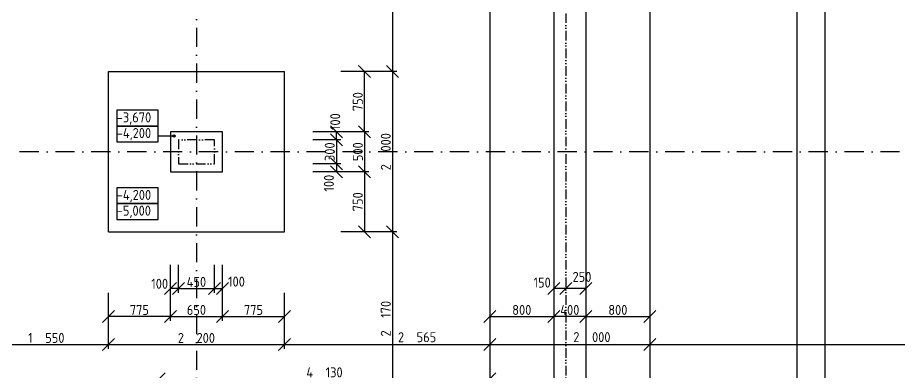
# Model space of a CAD drawing. Extents: x 4511820 to 5180432, y -1526536 to -944957.
# Drawn here: x 4987152 to 4998168, y -1482153 to -1477724 of the extents above; entities that cross this region are included whole.
import ezdxf

# ---------------------------------------------------------------- set-up
doc = ezdxf.new("R2010")
doc.units = 0
doc.header["$MEASUREMENT"] = 0
doc.linetypes.add('ACAD_ISO12W100', pattern=[22, 12, -3, 0.5, -3, 0.5, -3])
doc.linetypes.add('BODKOCIARKOVANA_3', pattern=[5.6, 3, -1.3, 0, -1.3])
doc.layers.get('0').update_dxf_attribs({"linetype": 'CONTINUOUS'})
doc.layers.get('Defpoints').update_dxf_attribs({"color": 61, "linetype": 'CONTINUOUS'})
for name, color, linetype in [('KÓTY', 4, 'CONTINUOUS'), ('MÚRY', 1, 'CONTINUOUS'), ('osi', 253, 'CONTINUOUS'), ('TENKÁ', 7, 'CONTINUOUS')]:
    doc.layers.add(name, color=color, linetype=linetype)
doc.styles.add('STYLE1', font='isocp.shx')
doc.dimstyles.new('STANDARD-50', dxfattribs={"dimtxt": 125, "dimasz": 150, "dimexe": 10, "dimexo": 200, "dimgap": 20, "dimtad": 1, "dimdsep": 46, "dimlunit": 6, "dimtxsty": 'STYLE1', "dimblk1": 'OBLIQUE', "dimblk2": 'OBLIQUE', "dimsah": 1, "dimcen": 2.5, "dimse1": 1, "dimse2": 1, "dimadec": 0, "dimazin": 0, "dimtfac": 1, "dimtmove": 1, "dimatfit": 3, "dimldrblk": 'OBLIQUE', "dimfxl": 1, "dimtolj": 1, "dimtzin": 0, "dimarcsym": 0})

# ---------------------------------------------------------------- blocks, each defined once
blk = doc.blocks.new('_OBLIQUE')
at = {"color": 0, "linetype": 'ByBlock'}
blk.add_line((-0.5, -0.5), (0.5, 0.5), dxfattribs=at)
blk = doc.blocks.new('*D42891')
at = {"layer": 'Defpoints', "color": 0}
for p in [(4990586, -1474078), (4990486, -1478398), (4991835, -1478398)]:
    blk.add_point(p, dxfattribs=at)
at = {"layer": 'KÓTY', "color": 0, "lineweight": -2}
blk.add_line((4991835, -1474078), (4991835, -1478398), dxfattribs=at)
at = {"layer": 'KÓTY', "color": 0, "linetype": 'ByBlock', "lineweight": -2, "xscale": 150, "yscale": 150, "zscale": 150}
for p, rotation in [((4991835, -1474078), 90), ((4991835, -1478398), 270)]:
    blk.add_blockref('_OBLIQUE', p, dxfattribs=dict(at, rotation=rotation))
at = {"layer": 'KÓTY', "color": 0, "insert": (4991752, -1476238), "char_height": 125, "attachment_point": 5, "rotation": 90, "style": 'STYLE1'}
blk.add_mtext('\\A1;4ﾠ320', dxfattribs=at)
blk = doc.blocks.new('*D42892')
at = {"layer": 'Defpoints', "color": 0}
for p in [(4990486, -1478398), (4990486, -1480398), (4991835, -1480398)]:
    blk.add_point(p, dxfattribs=at)
at = {"layer": 'KÓTY', "color": 0, "lineweight": -2}
blk.add_line((4991835, -1478398), (4991835, -1480398), dxfattribs=at)
at = {"layer": 'KÓTY', "color": 0, "linetype": 'ByBlock', "lineweight": -2, "xscale": 150, "yscale": 150, "zscale": 150}
for p, rotation in [((4991835, -1478398), 90), ((4991835, -1480398), 270)]:
    blk.add_blockref('_OBLIQUE', p, dxfattribs=dict(at, rotation=rotation))
at = {"layer": 'KÓTY', "color": 0, "insert": (4991752, -1479398), "char_height": 125, "attachment_point": 5, "rotation": 90, "style": 'STYLE1'}
blk.add_mtext('\\A1;2ﾠ000', dxfattribs=at)
blk = doc.blocks.new('*D42899')
at = {"layer": 'Defpoints', "color": 0}
for p in [(4989711, -1479148), (4989711, -1479648), (4991485, -1479648)]:
    blk.add_point(p, dxfattribs=at)
at = {"layer": 'KÓTY', "color": 0, "lineweight": -2}
blk.add_line((4991485, -1479148), (4991485, -1479648), dxfattribs=at)
at = {"layer": 'KÓTY', "color": 0, "linetype": 'ByBlock', "lineweight": -2, "xscale": 150, "yscale": 150, "zscale": 150}
for p, rotation in [((4991485, -1479148), 90), ((4991485, -1479648), 270)]:
    blk.add_blockref('_OBLIQUE', p, dxfattribs=dict(at, rotation=rotation))
at = {"layer": 'KÓTY', "color": 0, "insert": (4991403, -1479398), "char_height": 125, "attachment_point": 5, "rotation": 90, "style": 'STYLE1'}
blk.add_mtext('\\A1;500', dxfattribs=at)
blk = doc.blocks.new('*D42900')
at = {"layer": 'Defpoints', "color": 0}
for p in [(4989611, -1479248), (4989611, -1479548), (4991135, -1479548)]:
    blk.add_point(p, dxfattribs=at)
at = {"layer": 'KÓTY', "color": 0, "lineweight": -2}
blk.add_line((4991135, -1479248), (4991135, -1479548), dxfattribs=at)
at = {"layer": 'KÓTY', "color": 0, "linetype": 'ByBlock', "lineweight": -2, "xscale": 150, "yscale": 150, "zscale": 150}
for p, rotation in [((4991135, -1479248), 90), ((4991135, -1479548), 270)]:
    blk.add_blockref('_OBLIQUE', p, dxfattribs=dict(at, rotation=rotation))
at = {"layer": 'KÓTY', "color": 0, "insert": (4991052, -1479398), "char_height": 125, "attachment_point": 5, "rotation": 90, "style": 'STYLE1'}
blk.add_mtext('\\A1;300', dxfattribs=at)
blk = doc.blocks.new('*D42901')
at = {"layer": 'Defpoints', "color": 0}
for p in [(4989611, -1479148), (4991135, -1479148), (4989611, -1479248)]:
    blk.add_point(p, dxfattribs=at)
at = {"layer": 'KÓTY', "color": 0, "lineweight": -2}
blk.add_line((4991135, -1479248), (4991135, -1479148), dxfattribs=at)
at = {"layer": 'KÓTY', "color": 0, "linetype": 'ByBlock', "lineweight": -2, "xscale": 150, "yscale": 150, "zscale": 150}
for p, rotation in [((4991135, -1479148), 90), ((4991135, -1479248), 270)]:
    blk.add_blockref('_OBLIQUE', p, dxfattribs=dict(at, rotation=rotation))
at = {"layer": 'KÓTY', "color": 0, "insert": (4991120, -1479023), "char_height": 125, "attachment_point": 5, "rotation": 90, "style": 'STYLE1'}
blk.add_mtext('\\A1;100', dxfattribs=at)
blk = doc.blocks.new('*D42902')
at = {"layer": 'Defpoints', "color": 0}
for p in [(4989611, -1479548), (4989611, -1479648), (4991135, -1479648)]:
    blk.add_point(p, dxfattribs=at)
at = {"layer": 'KÓTY', "color": 0, "lineweight": -2}
blk.add_line((4991135, -1479548), (4991135, -1479648), dxfattribs=at)
at = {"layer": 'KÓTY', "color": 0, "linetype": 'ByBlock', "lineweight": -2, "xscale": 150, "yscale": 150, "zscale": 150}
for p, rotation in [((4991135, -1479548), 90), ((4991135, -1479648), 270)]:
    blk.add_blockref('_OBLIQUE', p, dxfattribs=dict(at, rotation=rotation))
at = {"layer": 'KÓTY', "color": 0, "insert": (4991041, -1479791), "char_height": 125, "attachment_point": 5, "rotation": 90, "style": 'STYLE1'}
blk.add_mtext('\\A1;100', dxfattribs=at)
blk = doc.blocks.new('*D42908')
at = {"layer": 'Defpoints', "color": 0}
for p in [(4989711, -1478398), (4991485, -1478398), (4989711, -1479148)]:
    blk.add_point(p, dxfattribs=at)
at = {"layer": 'KÓTY', "color": 0, "lineweight": -2}
blk.add_line((4991485, -1479148), (4991485, -1478398), dxfattribs=at)
at = {"layer": 'KÓTY', "color": 0, "linetype": 'ByBlock', "lineweight": -2, "xscale": 150, "yscale": 150, "zscale": 150}
for p, rotation in [((4991485, -1478398), 90), ((4991485, -1479148), 270)]:
    blk.add_blockref('_OBLIQUE', p, dxfattribs=dict(at, rotation=rotation))
at = {"layer": 'KÓTY', "color": 0, "insert": (4991402.5, -1478773), "char_height": 125, "attachment_point": 5, "rotation": 90, "style": 'STYLE1'}
blk.add_mtext('\\A1;750', dxfattribs=at)
blk = doc.blocks.new('*D42909')
at = {"layer": 'Defpoints', "color": 0}
for p in [(4989711, -1479648), (4989711, -1480398), (4991485, -1480398)]:
    blk.add_point(p, dxfattribs=at)
at = {"layer": 'KÓTY', "color": 0, "lineweight": -2}
blk.add_line((4991485, -1479648), (4991485, -1480398), dxfattribs=at)
at = {"layer": 'KÓTY', "color": 0, "linetype": 'ByBlock', "lineweight": -2, "xscale": 150, "yscale": 150, "zscale": 150}
for p, rotation in [((4991485, -1479648), 90), ((4991485, -1480398), 270)]:
    blk.add_blockref('_OBLIQUE', p, dxfattribs=dict(at, rotation=rotation))
at = {"layer": 'KÓTY', "color": 0, "insert": (4991402.5, -1480023), "char_height": 125, "attachment_point": 5, "rotation": 90, "style": 'STYLE1'}
blk.add_mtext('\\A1;750', dxfattribs=at)
blk = doc.blocks.new('*D42951')
at = {"layer": 'Defpoints', "color": 0}
for p in [(4988286, -1480491), (4986736, -1480598), (4988286, -1481806)]:
    blk.add_point(p, dxfattribs=at)
at = {"layer": 'KÓTY', "color": 0, "lineweight": -2}
blk.add_line((4986736, -1481806), (4988286, -1481806), dxfattribs=at)
at = {"layer": 'KÓTY', "color": 0, "linetype": 'ByBlock', "lineweight": -2, "xscale": 150, "yscale": 150, "zscale": 150, "rotation": 180}
blk.add_blockref('_OBLIQUE', (4986736, -1481806), dxfattribs=at)
at = {"layer": 'KÓTY', "color": 0, "linetype": 'ByBlock', "lineweight": -2, "xscale": 150, "yscale": 150, "zscale": 150}
blk.add_blockref('_OBLIQUE', (4988286, -1481806), dxfattribs=at)
at = {"layer": 'KÓTY', "color": 0, "insert": (4987511, -1481723), "char_height": 125, "attachment_point": 5, "style": 'STYLE1'}
blk.add_mtext('\\A1;1ﾠ550', dxfattribs=at)
blk = doc.blocks.new('*D42952')
at = {"layer": 'Defpoints', "color": 0}
for p in [(4988286, -1480498), (4990486, -1480498), (4990486, -1481806)]:
    blk.add_point(p, dxfattribs=at)
at = {"layer": 'KÓTY', "color": 0, "lineweight": -2}
blk.add_line((4988286, -1481806), (4990486, -1481806), dxfattribs=at)
at = {"layer": 'KÓTY', "color": 0, "linetype": 'ByBlock', "lineweight": -2, "xscale": 150, "yscale": 150, "zscale": 150, "rotation": 180}
blk.add_blockref('_OBLIQUE', (4988286, -1481806), dxfattribs=at)
at = {"layer": 'KÓTY', "color": 0, "linetype": 'ByBlock', "lineweight": -2, "xscale": 150, "yscale": 150, "zscale": 150}
blk.add_blockref('_OBLIQUE', (4990486, -1481806), dxfattribs=at)
at = {"layer": 'KÓTY', "color": 0, "insert": (4989386, -1481723), "char_height": 125, "attachment_point": 5, "style": 'STYLE1'}
blk.add_mtext('\\A1;2ﾠ200', dxfattribs=at)
blk = doc.blocks.new('*D42953')
at = {"layer": 'Defpoints', "color": 0}
for p in [(4990486, -1480498), (4993051, -1480498), (4993051, -1481806)]:
    blk.add_point(p, dxfattribs=at)
at = {"layer": 'KÓTY', "color": 0, "lineweight": -2}
blk.add_line((4990486, -1481806), (4993051, -1481806), dxfattribs=at)
at = {"layer": 'KÓTY', "color": 0, "linetype": 'ByBlock', "lineweight": -2, "xscale": 150, "yscale": 150, "zscale": 150, "rotation": 180}
blk.add_blockref('_OBLIQUE', (4990486, -1481806), dxfattribs=at)
at = {"layer": 'KÓTY', "color": 0, "linetype": 'ByBlock', "lineweight": -2, "xscale": 150, "yscale": 150, "zscale": 150}
blk.add_blockref('_OBLIQUE', (4993051, -1481806), dxfattribs=at)
at = {"layer": 'KÓTY', "color": 0, "insert": (4992143, -1481714), "char_height": 125, "attachment_point": 5, "style": 'STYLE1'}
blk.add_mtext('\\A1;2ﾠ565', dxfattribs=at)
blk = doc.blocks.new('*D42954')
at = {"layer": 'Defpoints', "color": 0}
for p in [(4989161, -1479491.5), (4989611, -1479491.5), (4989611, -1481106)]:
    blk.add_point(p, dxfattribs=at)
at = {"layer": 'KÓTY', "color": 0, "lineweight": -2}
blk.add_line((4989161, -1481106), (4989611, -1481106), dxfattribs=at)
at = {"layer": 'KÓTY', "color": 0, "linetype": 'ByBlock', "lineweight": -2, "xscale": 150, "yscale": 150, "zscale": 150, "rotation": 180}
blk.add_blockref('_OBLIQUE', (4989161, -1481106), dxfattribs=at)
at = {"layer": 'KÓTY', "color": 0, "linetype": 'ByBlock', "lineweight": -2, "xscale": 150, "yscale": 150, "zscale": 150}
blk.add_blockref('_OBLIQUE', (4989611, -1481106), dxfattribs=at)
at = {"layer": 'KÓTY', "color": 0, "insert": (4989386, -1481023.5), "char_height": 125, "attachment_point": 5, "style": 'STYLE1'}
blk.add_mtext('\\A1;450', dxfattribs=at)
blk = doc.blocks.new('*D42955')
at = {"layer": 'Defpoints', "color": 0}
for p in [(4989061, -1479591.5), (4989711, -1479591.5), (4989711, -1481456)]:
    blk.add_point(p, dxfattribs=at)
at = {"layer": 'KÓTY', "color": 0, "lineweight": -2}
blk.add_line((4989061, -1481456), (4989711, -1481456), dxfattribs=at)
at = {"layer": 'KÓTY', "color": 0, "linetype": 'ByBlock', "lineweight": -2, "xscale": 150, "yscale": 150, "zscale": 150, "rotation": 180}
blk.add_blockref('_OBLIQUE', (4989061, -1481456), dxfattribs=at)
at = {"layer": 'KÓTY', "color": 0, "linetype": 'ByBlock', "lineweight": -2, "xscale": 150, "yscale": 150, "zscale": 150}
blk.add_blockref('_OBLIQUE', (4989711, -1481456), dxfattribs=at)
at = {"layer": 'KÓTY', "color": 0, "insert": (4989386, -1481373.5), "char_height": 125, "attachment_point": 5, "style": 'STYLE1'}
blk.add_mtext('\\A1;650', dxfattribs=at)
blk = doc.blocks.new('*D42956')
at = {"layer": 'Defpoints', "color": 0}
for p in [(4989611, -1479491.5), (4989711, -1479491.5), (4989711, -1481106)]:
    blk.add_point(p, dxfattribs=at)
at = {"layer": 'KÓTY', "color": 0, "lineweight": -2}
blk.add_line((4989611, -1481106), (4989711, -1481106), dxfattribs=at)
at = {"layer": 'KÓTY', "color": 0, "linetype": 'ByBlock', "lineweight": -2, "xscale": 150, "yscale": 150, "zscale": 150, "rotation": 180}
blk.add_blockref('_OBLIQUE', (4989611, -1481106), dxfattribs=at)
at = {"layer": 'KÓTY', "color": 0, "linetype": 'ByBlock', "lineweight": -2, "xscale": 150, "yscale": 150, "zscale": 150}
blk.add_blockref('_OBLIQUE', (4989711, -1481106), dxfattribs=at)
at = {"layer": 'KÓTY', "color": 0, "insert": (4989886.5, -1481020), "char_height": 125, "attachment_point": 5, "style": 'STYLE1'}
blk.add_mtext('\\A1;100', dxfattribs=at)
blk = doc.blocks.new('*D42957')
at = {"layer": 'Defpoints', "color": 0}
for p in [(4989061, -1479491.5), (4989161, -1479491.5), (4989061, -1481106)]:
    blk.add_point(p, dxfattribs=at)
at = {"layer": 'KÓTY', "color": 0, "lineweight": -2}
blk.add_line((4989161, -1481106), (4989061, -1481106), dxfattribs=at)
at = {"layer": 'KÓTY', "color": 0, "linetype": 'ByBlock', "lineweight": -2, "xscale": 150, "yscale": 150, "zscale": 150, "rotation": 180}
blk.add_blockref('_OBLIQUE', (4989061, -1481106), dxfattribs=at)
at = {"layer": 'KÓTY', "color": 0, "linetype": 'ByBlock', "lineweight": -2, "xscale": 150, "yscale": 150, "zscale": 150}
blk.add_blockref('_OBLIQUE', (4989161, -1481106), dxfattribs=at)
at = {"layer": 'KÓTY', "color": 0, "insert": (4988927, -1481047), "char_height": 125, "attachment_point": 5, "style": 'STYLE1'}
blk.add_mtext('\\A1;100', dxfattribs=at)
blk = doc.blocks.new('*D42958')
at = {"layer": 'Defpoints', "color": 0}
for p in [(4988286, -1479648), (4989061, -1479648), (4988286, -1481456)]:
    blk.add_point(p, dxfattribs=at)
at = {"layer": 'KÓTY', "color": 0, "lineweight": -2}
blk.add_line((4989061, -1481456), (4988286, -1481456), dxfattribs=at)
at = {"layer": 'KÓTY', "color": 0, "linetype": 'ByBlock', "lineweight": -2, "xscale": 150, "yscale": 150, "zscale": 150, "rotation": 180}
blk.add_blockref('_OBLIQUE', (4988286, -1481456), dxfattribs=at)
at = {"layer": 'KÓTY', "color": 0, "linetype": 'ByBlock', "lineweight": -2, "xscale": 150, "yscale": 150, "zscale": 150}
blk.add_blockref('_OBLIQUE', (4989061, -1481456), dxfattribs=at)
at = {"layer": 'KÓTY', "color": 0, "insert": (4988673.5, -1481373.5), "char_height": 125, "attachment_point": 5, "style": 'STYLE1'}
blk.add_mtext('\\A1;775', dxfattribs=at)
blk = doc.blocks.new('*D42959')
at = {"layer": 'Defpoints', "color": 0}
for p in [(4989711, -1479648), (4990486, -1479648), (4990486, -1481456)]:
    blk.add_point(p, dxfattribs=at)
at = {"layer": 'KÓTY', "color": 0, "lineweight": -2}
blk.add_line((4989711, -1481456), (4990486, -1481456), dxfattribs=at)
at = {"layer": 'KÓTY', "color": 0, "linetype": 'ByBlock', "lineweight": -2, "xscale": 150, "yscale": 150, "zscale": 150, "rotation": 180}
blk.add_blockref('_OBLIQUE', (4989711, -1481456), dxfattribs=at)
at = {"layer": 'KÓTY', "color": 0, "linetype": 'ByBlock', "lineweight": -2, "xscale": 150, "yscale": 150, "zscale": 150}
blk.add_blockref('_OBLIQUE', (4990486, -1481456), dxfattribs=at)
at = {"layer": 'KÓTY', "color": 0, "insert": (4990098.5, -1481373.5), "char_height": 125, "attachment_point": 5, "style": 'STYLE1'}
blk.add_mtext('\\A1;775', dxfattribs=at)
blk = doc.blocks.new('*D43005')
at = {"layer": 'Defpoints', "color": 0}
for p in [(4993051, -1482236), (4988921, -1482568), (4993051, -1482568)]:
    blk.add_point(p, dxfattribs=at)
at = {"layer": 'KÓTY', "color": 0, "lineweight": -2}
blk.add_line((4988921, -1482236), (4993051, -1482236), dxfattribs=at)
at = {"layer": 'KÓTY', "color": 0, "linetype": 'ByBlock', "lineweight": -2, "xscale": 150, "yscale": 150, "zscale": 150, "rotation": 180}
blk.add_blockref('_OBLIQUE', (4988921, -1482236), dxfattribs=at)
at = {"layer": 'KÓTY', "color": 0, "linetype": 'ByBlock', "lineweight": -2, "xscale": 150, "yscale": 150, "zscale": 150}
blk.add_blockref('_OBLIQUE', (4993051, -1482236), dxfattribs=at)
at = {"layer": 'KÓTY', "color": 0, "insert": (4990986, -1482153), "char_height": 125, "attachment_point": 5, "style": 'STYLE1'}
blk.add_mtext('\\A1;4ﾠ130', dxfattribs=at)
blk = doc.blocks.new('*D43006')
at = {"layer": 'Defpoints', "color": 0}
for p in [(4981771, -1482236), (4981771, -1482568), (4988921, -1482568)]:
    blk.add_point(p, dxfattribs=at)
at = {"layer": 'KÓTY', "color": 0, "lineweight": -2}
blk.add_line((4988921, -1482236), (4981771, -1482236), dxfattribs=at)
at = {"layer": 'KÓTY', "color": 0, "linetype": 'ByBlock', "lineweight": -2, "xscale": 150, "yscale": 150, "zscale": 150, "rotation": 180}
blk.add_blockref('_OBLIQUE', (4981771, -1482236), dxfattribs=at)
at = {"layer": 'KÓTY', "color": 0, "linetype": 'ByBlock', "lineweight": -2, "xscale": 150, "yscale": 150, "zscale": 150}
blk.add_blockref('_OBLIQUE', (4988921, -1482236), dxfattribs=at)
at = {"layer": 'KÓTY', "color": 0, "insert": (4985346, -1482153), "char_height": 125, "attachment_point": 5, "style": 'STYLE1'}
blk.add_mtext('\\A1;7ﾠ150', dxfattribs=at)
blk = doc.blocks.new('*D43009')
at = {"layer": 'Defpoints', "color": 0}
for p in [(4990486, -1480398), (4990486, -1482568), (4991835, -1482568)]:
    blk.add_point(p, dxfattribs=at)
at = {"layer": 'KÓTY', "color": 0, "lineweight": -2}
blk.add_line((4991835, -1480398), (4991835, -1482568), dxfattribs=at)
at = {"layer": 'KÓTY', "color": 0, "linetype": 'ByBlock', "lineweight": -2, "xscale": 150, "yscale": 150, "zscale": 150}
for p, rotation in [((4991835, -1480398), 90), ((4991835, -1482568), 270)]:
    blk.add_blockref('_OBLIQUE', p, dxfattribs=dict(at, rotation=rotation))
at = {"layer": 'KÓTY', "color": 0, "insert": (4991752, -1481483), "char_height": 125, "attachment_point": 5, "rotation": 90, "style": 'STYLE1'}
blk.add_mtext('\\A1;2ﾠ170', dxfattribs=at)
blk = doc.blocks.new('*D43080')
at = {"layer": 'Defpoints', "color": 0}
for p in [(4993051, -1481806), (4995051, -1481806), (4995051, -1481806)]:
    blk.add_point(p, dxfattribs=at)
at = {"layer": 'KÓTY', "color": 0, "lineweight": -2}
blk.add_line((4993051, -1481806), (4995051, -1481806), dxfattribs=at)
at = {"layer": 'KÓTY', "color": 0, "linetype": 'ByBlock', "lineweight": -2, "xscale": 150, "yscale": 150, "zscale": 150, "rotation": 180}
blk.add_blockref('_OBLIQUE', (4993051, -1481806), dxfattribs=at)
at = {"layer": 'KÓTY', "color": 0, "linetype": 'ByBlock', "lineweight": -2, "xscale": 150, "yscale": 150, "zscale": 150}
blk.add_blockref('_OBLIQUE', (4995051, -1481806), dxfattribs=at)
at = {"layer": 'KÓTY', "color": 0, "insert": (4994327, -1481713), "char_height": 125, "attachment_point": 5, "style": 'STYLE1'}
blk.add_mtext('\\A1;2ﾠ000', dxfattribs=at)
blk = doc.blocks.new('*D43081')
at = {"layer": 'Defpoints', "color": 0}
for p in [(4993851, -1481456), (4993051, -1481806), (4993851, -1481806)]:
    blk.add_point(p, dxfattribs=at)
at = {"layer": 'KÓTY', "color": 0, "lineweight": -2}
blk.add_line((4993051, -1481456), (4993851, -1481456), dxfattribs=at)
at = {"layer": 'KÓTY', "color": 0, "linetype": 'ByBlock', "lineweight": -2, "xscale": 150, "yscale": 150, "zscale": 150, "rotation": 180}
blk.add_blockref('_OBLIQUE', (4993051, -1481456), dxfattribs=at)
at = {"layer": 'KÓTY', "color": 0, "linetype": 'ByBlock', "lineweight": -2, "xscale": 150, "yscale": 150, "zscale": 150}
blk.add_blockref('_OBLIQUE', (4993851, -1481456), dxfattribs=at)
at = {"layer": 'KÓTY', "color": 0, "insert": (4993451, -1481373.5), "char_height": 125, "attachment_point": 5, "style": 'STYLE1'}
blk.add_mtext('\\A1;800', dxfattribs=at)
blk = doc.blocks.new('*D43082')
at = {"layer": 'Defpoints', "color": 0}
for p in [(4995051, -1481456), (4994251, -1481806), (4995051, -1481806)]:
    blk.add_point(p, dxfattribs=at)
at = {"layer": 'KÓTY', "color": 0, "lineweight": -2}
blk.add_line((4994251, -1481456), (4995051, -1481456), dxfattribs=at)
at = {"layer": 'KÓTY', "color": 0, "linetype": 'ByBlock', "lineweight": -2, "xscale": 150, "yscale": 150, "zscale": 150, "rotation": 180}
blk.add_blockref('_OBLIQUE', (4994251, -1481456), dxfattribs=at)
at = {"layer": 'KÓTY', "color": 0, "linetype": 'ByBlock', "lineweight": -2, "xscale": 150, "yscale": 150, "zscale": 150}
blk.add_blockref('_OBLIQUE', (4995051, -1481456), dxfattribs=at)
at = {"layer": 'KÓTY', "color": 0, "insert": (4994651, -1481373.5), "char_height": 125, "attachment_point": 5, "style": 'STYLE1'}
blk.add_mtext('\\A1;800', dxfattribs=at)
blk = doc.blocks.new('*D43083')
at = {"layer": 'Defpoints', "color": 0}
for p in [(4993851, -1481456), (4993851, -1481806), (4994251, -1481806)]:
    blk.add_point(p, dxfattribs=at)
at = {"layer": 'KÓTY', "color": 0, "lineweight": -2}
blk.add_line((4994251, -1481456), (4993851, -1481456), dxfattribs=at)
at = {"layer": 'KÓTY', "color": 0, "linetype": 'ByBlock', "lineweight": -2, "xscale": 150, "yscale": 150, "zscale": 150, "rotation": 180}
blk.add_blockref('_OBLIQUE', (4993851, -1481456), dxfattribs=at)
at = {"layer": 'KÓTY', "color": 0, "linetype": 'ByBlock', "lineweight": -2, "xscale": 150, "yscale": 150, "zscale": 150}
blk.add_blockref('_OBLIQUE', (4994251, -1481456), dxfattribs=at)
at = {"layer": 'KÓTY', "color": 0, "insert": (4994051, -1481373.5), "char_height": 125, "attachment_point": 5, "style": 'STYLE1'}
blk.add_mtext('\\A1;400', dxfattribs=at)
blk = doc.blocks.new('*D43084')
at = {"layer": 'Defpoints', "color": 0}
for p in [(4994001, -1481106), (4994001, -1481456), (4994251, -1481456)]:
    blk.add_point(p, dxfattribs=at)
at = {"layer": 'KÓTY', "color": 0, "lineweight": -2}
blk.add_line((4994251, -1481106), (4994001, -1481106), dxfattribs=at)
at = {"layer": 'KÓTY', "color": 0, "linetype": 'ByBlock', "lineweight": -2, "xscale": 150, "yscale": 150, "zscale": 150, "rotation": 180}
blk.add_blockref('_OBLIQUE', (4994001, -1481106), dxfattribs=at)
at = {"layer": 'KÓTY', "color": 0, "linetype": 'ByBlock', "lineweight": -2, "xscale": 150, "yscale": 150, "zscale": 150}
blk.add_blockref('_OBLIQUE', (4994251, -1481106), dxfattribs=at)
at = {"layer": 'KÓTY', "color": 0, "insert": (4994202.5, -1480961), "char_height": 125, "attachment_point": 5, "style": 'STYLE1'}
blk.add_mtext('\\A1;250', dxfattribs=at)
blk = doc.blocks.new('*D43085')
at = {"layer": 'Defpoints', "color": 0}
for p in [(4993851, -1481106), (4993851, -1481106), (4994001, -1481106)]:
    blk.add_point(p, dxfattribs=at)
at = {"layer": 'KÓTY', "color": 0, "lineweight": -2}
blk.add_line((4994001, -1481106), (4993851, -1481106), dxfattribs=at)
at = {"layer": 'KÓTY', "color": 0, "linetype": 'ByBlock', "lineweight": -2, "xscale": 150, "yscale": 150, "zscale": 150, "rotation": 180}
blk.add_blockref('_OBLIQUE', (4993851, -1481106), dxfattribs=at)
at = {"layer": 'KÓTY', "color": 0, "linetype": 'ByBlock', "lineweight": -2, "xscale": 150, "yscale": 150, "zscale": 150}
blk.add_blockref('_OBLIQUE', (4994001, -1481106), dxfattribs=at)
at = {"layer": 'KÓTY', "color": 0, "insert": (4993705.5, -1481032), "char_height": 125, "attachment_point": 5, "style": 'STYLE1'}
blk.add_mtext('\\A1;150', dxfattribs=at)
blk = doc.blocks.new('*D43234')
at = {"layer": 'Defpoints', "color": 0}
for p in [(5026541, -1481806), (4995051, -1483785), (5026541, -1483785)]:
    blk.add_point(p, dxfattribs=at)
at = {"layer": 'KÓTY', "color": 0, "lineweight": -2}
blk.add_line((4995051, -1481806), (5026541, -1481806), dxfattribs=at)
at = {"layer": 'KÓTY', "color": 0, "linetype": 'ByBlock', "lineweight": -2, "xscale": 150, "yscale": 150, "zscale": 150, "rotation": 180}
blk.add_blockref('_OBLIQUE', (4995051, -1481806), dxfattribs=at)
at = {"layer": 'KÓTY', "color": 0, "linetype": 'ByBlock', "lineweight": -2, "xscale": 150, "yscale": 150, "zscale": 150}
blk.add_blockref('_OBLIQUE', (5026541, -1481806), dxfattribs=at)
at = {"layer": 'KÓTY', "color": 0, "insert": (5010796, -1481723), "char_height": 125, "attachment_point": 5, "style": 'STYLE1'}
blk.add_mtext('\\A1;31ﾠ490', dxfattribs=at)
blk = doc.blocks.new('*D43567')
at = {"layer": 'Defpoints', "color": 0}
for p in [(4993901, -1466458), (4997241, -1466458), (4993901, -1485588)]:
    blk.add_point(p, dxfattribs=at)
at = {"layer": 'KÓTY', "color": 0, "lineweight": -2}
blk.add_line((4997241, -1485588), (4997241, -1466458), dxfattribs=at)
at = {"layer": 'KÓTY', "color": 0, "linetype": 'ByBlock', "lineweight": -2, "xscale": 150, "yscale": 150, "zscale": 150}
for p, rotation in [((4997241, -1466458), 90), ((4997241, -1485588), 270)]:
    blk.add_blockref('_OBLIQUE', p, dxfattribs=dict(at, rotation=rotation))
at = {"layer": 'KÓTY', "color": 0, "insert": (4997158, -1476023), "char_height": 125, "attachment_point": 5, "rotation": 90, "style": 'STYLE1'}
blk.add_mtext('\\A1;19ﾠ130', dxfattribs=at)
blk = doc.blocks.new('*D43569')
at = {"layer": 'Defpoints', "color": 0}
for p in [(4994417, -1466458), (4996891, -1466458), (4994417, -1482968)]:
    blk.add_point(p, dxfattribs=at)
at = {"layer": 'KÓTY', "color": 0, "lineweight": -2}
blk.add_line((4996891, -1482968), (4996891, -1466458), dxfattribs=at)
at = {"layer": 'KÓTY', "color": 0, "linetype": 'ByBlock', "lineweight": -2, "xscale": 150, "yscale": 150, "zscale": 150}
for p, rotation in [((4996891, -1466458), 90), ((4996891, -1482968), 270)]:
    blk.add_blockref('_OBLIQUE', p, dxfattribs=dict(at, rotation=rotation))
at = {"layer": 'KÓTY', "color": 0, "insert": (4996808, -1474713), "char_height": 125, "attachment_point": 5, "rotation": 90, "style": 'STYLE1'}
blk.add_mtext('\\A1;16ﾠ510', dxfattribs=at)

msp = doc.modelspace()

# ---------------------------------------------------------------- hatches: boundary and pattern name
at = {"layer": 'KÓTY', "ltscale": 0.25}
msp.add_hatch(color=256, dxfattribs=at).paths.add_polyline_path([(4989090.5, -1479202, 1), (4989120.5, -1479202, 1)])

# ---------------------------------------------------------------- linework, layer by layer
at = {"layer": 'KÓTY'}
for p, q in [((4991538.403, -1478398), (4991188.403, -1478398)), ((4991888.403, -1478398), (4991538.403, -1478398)), ((4991188.403, -1479148.111), (4990838.403, -1479148.111)), ((4991538.403, -1479148.111), (4991188.403, -1479148.111)), ((4989105.5, -1479202), (4988906.316, -1479202)), ((4991188.403, -1479248.111), (4990838.403, -1479248.111)), ((4991188.403, -1479548.111), (4990838.403, -1479548.111)), ((4991188.403, -1479648.111), (4990838.403, -1479648.111)), ((4991538.403, -1479648.111), (4991188.403, -1479648.111)), ((4991538.403, -1480398), (4991188.403, -1480398)), ((4991888.403, -1480398), (4991538.403, -1480398)), ((4989061, -1481159.403), (4989061, -1480809.403)), ((4989161, -1481159.403), (4989161, -1480809.403)), ((4989611, -1481159.403), (4989611, -1480809.403)), ((4989711, -1481159.403), (4989711, -1480809.403)), ((4988286, -1481509.403), (4988286, -1481159.403)), ((4989061, -1481509.403), (4989061, -1481159.403)), ((4989711, -1481509.403), (4989711, -1481159.403)), ((4990486, -1481509.403), (4990486, -1481159.403)), ((4988286, -1481859.403), (4988286, -1481509.403)), ((4990486, -1481859.403), (4990486, -1481509.403))]:
    msp.add_line(p, q, dxfattribs=at)
at = {"layer": 'KÓTY', "ltscale": 0.25}
msp.add_circle((4989105.5, -1479202), 15, dxfattribs=at)
at = {"layer": 'MÚRY', "linetype": 'Continuous', "lineweight": 30}
for p, q in [((4993051, -1464910.809), (4993051, -1482568)), ((4995051, -1464910.809), (4995051, -1483768)), ((4988286, -1480398), (4988286, -1478398)), ((4988286, -1478398), (4990486, -1478398)), ((4990486, -1480398), (4990486, -1478398)), ((4988286, -1480398), (4990486, -1480398))]:
    msp.add_line(p, q, dxfattribs=at)
at = {"layer": 'osi', "linetype": 'BODKOCIARKOVANA_3', "ltscale": 80}
for p, q in [((4989386, -1463510.809), (4989386, -1502135.094)), ((5043429.122, -1479398), (4978440.258, -1479398))]:
    msp.add_line(p, q, dxfattribs=at)
at = {"layer": 'TENKÁ'}
for p, q in [((4993851, -1464910.809), (4993851, -1482968)), ((4994251, -1466458), (4994251, -1485588)), ((4989711, -1479148), (4989061, -1479148)), ((4989061, -1479148), (4989061, -1479648)), ((4989711, -1479648), (4989711, -1479148)), ((4989061, -1479648), (4989711, -1479648))]:
    msp.add_line(p, q, dxfattribs=at)
at = {"layer": 'TENKÁ', "color": 40, "linetype": 'ACAD_ISO12W100', "ltscale": 10}
msp.add_line((4994001, -1464910.809), (4994001, -1482968), dxfattribs=at)
at = {"layer": 'TENKÁ', "ltscale": 0.25}
for points in [[(4988906.316, -1479077.5), (4988906.316, -1478881.25), (4988391.684, -1478881.25), (4988391.684, -1479077.5)], [(4988906.316, -1479273.75), (4988906.316, -1479077.5), (4988391.684, -1479077.5), (4988391.684, -1479273.75)], [(4988906.316, -1480046.25), (4988906.316, -1479850), (4988391.684, -1479850), (4988391.684, -1480046.25)], [(4988906.316, -1480242.5), (4988906.316, -1480046.25), (4988391.684, -1480046.25), (4988391.684, -1480242.5)]]:
    msp.add_lwpolyline(points, close=True, dxfattribs=at)
at = {"layer": 'TENKÁ', "color": 40, "linetype": 'ACAD_ISO12W100', "ltscale": 10}
msp.add_lwpolyline([(4989611, -1479248), (4989161, -1479248), (4989161, -1479548), (4989611, -1479548)], close=True, dxfattribs=at)

# ---------------------------------------------------------------- texts
at = {"layer": 'TENKÁ', "ltscale": 0.25, "style": 'STYLE1'}
for s, p in [('-3,670', (4988390.573, -1479031.451)), ('-4,200', (4988390.573, -1479227.701)), ('-4,200', (4988390.573, -1480000.201)), ('-5,000', (4988390.573, -1480196.451))]:
    msp.add_text(s, height=125, dxfattribs=at).set_placement(p)

# ---------------------------------------------------------------- dimensions: what is measured, and where the dimension line sits
at = {"layer": 'KÓTY'}
for base, p1, p2, picture, middle in [((4997241, -1466458), (4993901, -1485588), (4993901, -1466458), '*D43567', (4997158.457, -1476023)), ((4996891, -1466458), (4994417, -1482968), (4994417, -1466458), '*D43569', (4996808.457, -1474713)), ((4991835, -1478398), (4990586, -1474078), (4990486, -1478398), '*D42891', (4991752.457, -1476238)), ((4991485, -1478398), (4989711, -1479148), (4989711, -1478398), '*D42908', (4991402.5, -1478773)), ((4991835, -1480398), (4990486, -1478398), (4990486, -1480398), '*D42892', (4991752.457, -1479398)), ((4991485, -1479648.111), (4989711, -1479148.111), (4989711, -1479648.111), '*D42899', (4991402.5, -1479398.111)), ((4991135, -1479548.111), (4989611, -1479248.111), (4989611, -1479548.111), '*D42900', (4991052.5, -1479398.111)), ((4991485, -1480398), (4989711, -1479648), (4989711, -1480398), '*D42909', (4991402.5, -1480023)), ((4991835, -1482568), (4990486, -1480398), (4990486, -1482568), '*D43009', (4991752.457, -1481483))]:
    dim = msp.add_linear_dim(base=base, p1=p1, p2=p2, angle=90, dimstyle='STANDARD-50', override={"dimtxsty": 'STYLE1', "dimldrblk": 'OBLIQUE'}, dxfattribs=at)
    dim.commit()
    dim.dimension.update_dxf_attribs({"geometry": picture, "text_midpoint": middle})
for base, p1, p2, picture, middle in [((4991135, -1479148.111), (4989611, -1479248.111), (4989611, -1479148.111), '*D42901', (4991203, -1479023.111)), ((4991135, -1479648.111), (4989611, -1479548.111), (4989611, -1479648.111), '*D42902', (4991124, -1479790.611))]:
    dim = msp.add_linear_dim(base=base, p1=p1, p2=p2, angle=90, dimstyle='STANDARD-50', override={"dimtxsty": 'STYLE1', "dimldrblk": 'OBLIQUE'}, dxfattribs=at)
    dim.commit()
    dim.dimension.update_dxf_attribs({"geometry": picture, "text_midpoint": middle, "dimtype": 160})
for base, p1, p2, picture, middle in [((4989061, -1481106), (4989161, -1479491.5), (4989061, -1479491.5), '*D42957', (4988927, -1481129.5)), ((4989711, -1481106), (4989611, -1479491.5), (4989711, -1479491.5), '*D42956', (4989886.5, -1481102.5)), ((4993051, -1481806), (4990486, -1480498), (4993051, -1480498), '*D42953', (4992143, -1481797)), ((4994001, -1481106), (4994251, -1481456), (4994001, -1481456), '*D43084', (4994202.5, -1481043.5)), ((4993851, -1481106), (4994001, -1481106), (4993851, -1481106), '*D43085', (4993705.5, -1481114.5)), ((4995051, -1481806), (4993051, -1481806), (4995051, -1481806), '*D43080', (4994326.5, -1481795.5))]:
    dim = msp.add_linear_dim(base=base, p1=p1, p2=p2, dimstyle='STANDARD-50', override={"dimtxsty": 'STYLE1', "dimldrblk": 'OBLIQUE'}, dxfattribs=at)
    dim.commit()
    dim.dimension.update_dxf_attribs({"geometry": picture, "text_midpoint": middle, "dimtype": 160})
for base, p1, p2, picture, middle in [((4989611, -1481106), (4989161, -1479491.5), (4989611, -1479491.5), '*D42954', (4989386, -1481023.5)), ((4989711, -1481456), (4989061, -1479591.5), (4989711, -1479591.5), '*D42955', (4989386, -1481373.5)), ((4988286, -1481456), (4989061, -1479648), (4988286, -1479648), '*D42958', (4988673.5, -1481373.5)), ((4990486, -1481456), (4989711, -1479648), (4990486, -1479648), '*D42959', (4990098.5, -1481373.5)), ((4988286, -1481806), (4986736, -1480598), (4988286, -1480491.103), '*D42951', (4987511, -1481723.457)), ((4990486, -1481806), (4988286, -1480498), (4990486, -1480498), '*D42952', (4989386, -1481723.457)), ((4993851, -1481456), (4993051, -1481806), (4993851, -1481806), '*D43081', (4993451, -1481373.5)), ((4993851, -1481456), (4994251, -1481806), (4993851, -1481806), '*D43083', (4994051, -1481373.5)), ((4995051, -1481456), (4994251, -1481806), (4995051, -1481806), '*D43082', (4994651, -1481373.5)), ((5026541, -1481806), (4995051, -1483784.596), (5026541, -1483784.596), '*D43234', (5010796, -1481723.457)), ((4981771, -1482236), (4988921, -1482568), (4981771, -1482568), '*D43006', (4985346, -1482153.457)), ((4993051, -1482236), (4988921, -1482568), (4993051, -1482568), '*D43005', (4990986, -1482153.457))]:
    dim = msp.add_linear_dim(base=base, p1=p1, p2=p2, dimstyle='STANDARD-50', override={"dimtxsty": 'STYLE1', "dimldrblk": 'OBLIQUE'}, dxfattribs=at)
    dim.commit()
    dim.dimension.update_dxf_attribs({"geometry": picture, "text_midpoint": middle})

doc.saveas('drawing.dxf')
